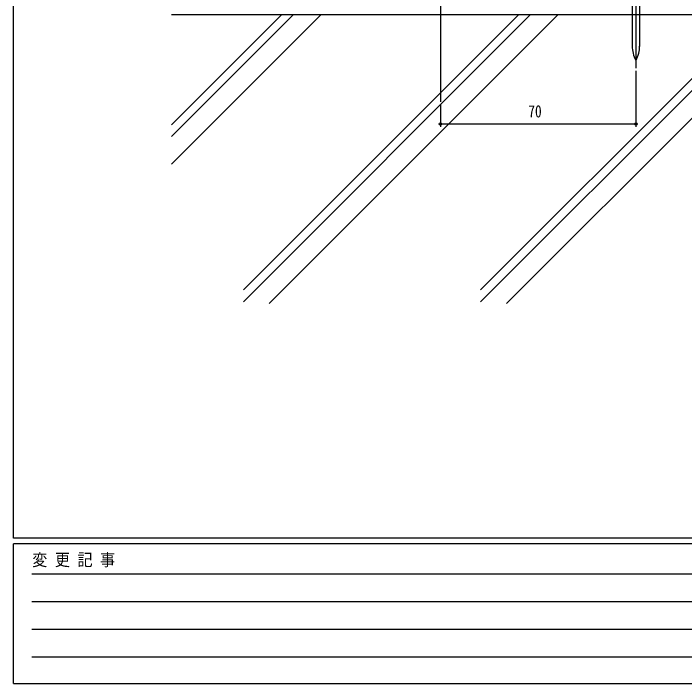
# Model space of a CAD drawing. Units: millimetres, scale not verified. Extents: x -567 to 567, y -403 to 403.
# Drawn here: x -562.7 to -322.5, y -403 to -163.1 of the extents above; entities that cross this region are included whole.
import ezdxf
from ezdxf.enums import TextEntityAlignment as Align

# ---------------------------------------------------------------- set-up
doc = ezdxf.new("R2010")
doc.units = ezdxf.units.MM
doc.header["$LTSCALE"] = 2
for name, color, linetype in [('0-3_YKK_12', 2, 'Continuous'), ('0-4_YKK_13', 4, 'Continuous'), ('0-5_YKK_D', 6, 'Continuous'), ('0-6_YKK_ZWAK', 7, 'Continuous'), ('0-7_YSS_K', 3, 'Continuous')]:
    doc.layers.add(name, color=color, linetype=linetype)
doc.styles.add('ＭＳ ゴシック', font='')
doc.styles.get('ＭＳ ゴシック').set_extended_font_data('MS Gothic')

msp = doc.modelspace()

# ---------------------------------------------------------------- linework, layer by layer
at = {"layer": '0-3_YKK_12'}
msp.add_line((-409.914, 281.452), (-409.914, -194.766), dxfattribs=at)
at = {"layer": '0-4_YKK_13'}
for p, q in [((-339.924, -144.414), (-339.924, -182.702)), ((-341.224, -158.908), (-341.224, -175.04)), ((-338.624, -158.908), (-338.624, -175.04))]:
    msp.add_line(p, q, dxfattribs=at)
for centre, radius, start, end in [((-330.618, -174.929), 10.607, 179.40046, 207.65841), ((-349.23, -174.929), 10.607, 332.34164, 0.59959), ((-339.924, -179.806), 0.1, 207.65841, 332.34164)]:
    msp.add_arc(centre, radius, start, end, dxfattribs=at)
at = {"layer": '0-5_YKK_D'}
for p, q in [((-339.924, -183.702), (-339.924, -203.702)), ((-409.914, -195.766), (-409.914, -203.702)), ((-409.914, -202.702), (-339.924, -202.702))]:
    msp.add_line(p, q, dxfattribs=at)
for centre in [(-409.914, -202.702), (-339.924, -202.702)]:
    msp.add_circle(centre, 0.425, dxfattribs=at)
at = {"layer": '0-6_YKK_ZWAK'}
for p, q in [((-562.7, -351), (-562.7, 399)), ((537.3, -351), (-562.7, -351)), ((483.3, -353), (-562.7, -353)), ((-562.7, -403), (-562.7, -353)), ((-556.13, -363.732), (-201.57, -363.732)), ((-556.13, -373.63), (-201.57, -373.63)), ((-556.13, -383.528), (-201.57, -383.528)), ((-556.13, -393.426), (-201.57, -393.426)), ((-562.7, -403), (483.3, -403))]:
    msp.add_line(p, q, dxfattribs=at)
at = {"layer": '0-7_YSS_K'}
for p, q in [((-162.914, -163.686), (-506.13, -163.686)), ((-466.806, -163.686), (-506.13, -203.009)), ((-462.564, -163.686), (-506.13, -207.252)), ((-452.664, -163.686), (-506.13, -217.152)), ((-381.953, -163.686), (-480.371, -262.103)), ((-377.711, -163.686), (-480.371, -266.345)), ((-367.811, -163.686), (-471.124, -266.998)), ((-297.101, -163.686), (-395.518, -262.103)), ((-292.858, -163.686), (-395.518, -266.345)), ((-282.958, -163.686), (-386.271, -266.998))]:
    msp.add_line(p, q, dxfattribs=at)

# ---------------------------------------------------------------- texts
at = {"layer": '0-5_YKK_D', "style": 'ＭＳ ゴシック', "width": 0.8}
msp.add_text('70', height=4.399, dxfattribs=at).set_placement((-378.439, -201.702), align=Align.BOTTOM_LEFT)
at = {"layer": '0-6_YKK_ZWAK', "style": 'ＭＳ ゴシック', "width": 0.9}
msp.add_text('変 更 記 事', height=4.399, dxfattribs=at).set_placement((-555.965, -362.209), align=Align.BOTTOM_LEFT)

doc.saveas('drawing.dxf')
